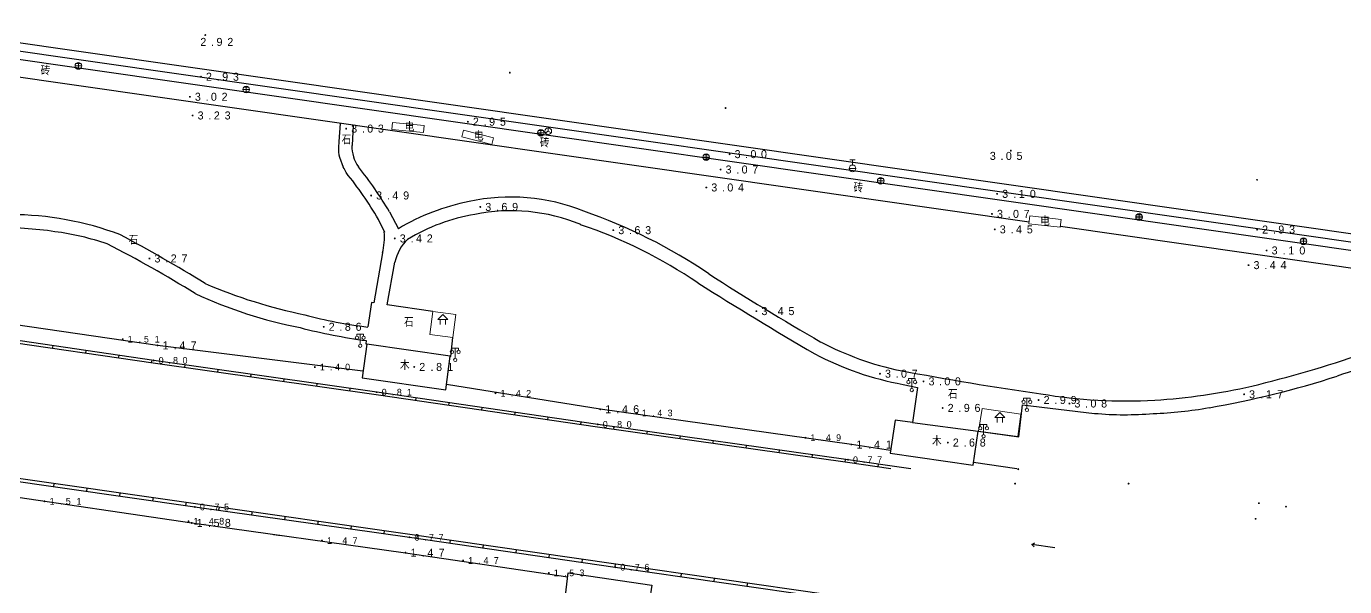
# Model space of a CAD drawing. Header units: metres. Extents: x 342272 to 345188, y 671156 to 672490.
# Drawn here: x 344809.2 to 345006.8, y 672052.1 to 672136.1 of the extents above; entities that cross this region are included whole.
import ezdxf
from ezdxf.enums import TextEntityAlignment as Align

# ---------------------------------------------------------------- set-up
doc = ezdxf.new("R2010")
doc.units = ezdxf.units.M
doc.header["$LTSCALE"] = 0.5
doc.header["$MEASUREMENT"] = 0
doc.layers.add('00-地形', color=251, linetype='Continuous')
doc.layers.add('00-现状标高', color=2, linetype='Continuous', lineweight=0, plot=False)
doc.layers.add('公共设施纪念物', color=8, linetype='Continuous', lineweight=0)
doc.layers.add('通讯及其他管线设施', color=252, linetype='Continuous', lineweight=0)
doc.styles.add('Style-MCS_Chinese1', font='MCS_Chinese1.shx', dxfattribs={"bigfont": 'MCS_Chinese1big.shx'})
doc.styles.add('正等线体2.0', font='MCS_Chinese1.shx', dxfattribs={"height": 2, "bigfont": 'MCS_Chinese1big.shx'})
doc.styles.add('正等线体2.4', font='MCS_Chinese1.shx', dxfattribs={"height": 2.4, "bigfont": 'MCS_Chinese1big.shx'})
doc.styles.add('细等线体2.5', font='MCS_Chinese1.shx', dxfattribs={"height": 2.5, "bigfont": 'MCS_Chinese1big.shx'})

# ---------------------------------------------------------------- blocks, each defined once
blk = doc.blocks.new('213400_3')
at = {"layer": '00-现状标高', "linetype": 'Continuous', "lineweight": 0}
h = blk.add_hatch(color=256, dxfattribs=at)
edge = h.paths.add_edge_path()
edge.add_arc((0, 0), 0.3, 0, 360)
blk = doc.blocks.new('213400_4')
at = {"layer": '00-现状标高', "linetype": 'Continuous', "lineweight": 0}
h = blk.add_hatch(color=256, dxfattribs=at)
edge = h.paths.add_edge_path()
edge.add_arc((0, 0), 0.3, 0, 360)
blk = doc.blocks.new('155210')
at = {"layer": '公共设施纪念物', "linetype": 'Continuous', "lineweight": 0}
for p, q in [((-1, 2.9), (-1, 3.5)), ((-1, 3.5), (1, 3.5)), ((0, 0.5), (0, 3.5)), ((1, 3.5), (1, 2.9))]:
    blk.add_line(p, q, dxfattribs=at)
for centre in [(-1, 2.4), (0, 0), (1, 2.4)]:
    blk.add_circle(centre, 0.5, dxfattribs=at)
blk = doc.blocks.new('156602_1')
at = {"layer": '公共设施纪念物', "linetype": 'Continuous', "lineweight": 0}
for p, q in [((0, 3), (-1.5, 1.5)), ((-1.5, 1.5), (1.5, 1.5)), ((-0.8, 1.5), (-0.8, 0)), ((1.5, 1.5), (0, 3)), ((0.8, 1.5), (0.8, 0))]:
    blk.add_line(p, q, dxfattribs=at)
blk = doc.blocks.new('174201_1')
at = {"layer": '通讯及其他管线设施', "linetype": 'Continuous', "lineweight": 0}
for p, q in [((-1, 0), (1, 0)), ((-0.7, 0.7), (0.7, 0.7)), ((0, -1), (0, 1)), ((-0.7, -0.7), (0.7, -0.7))]:
    blk.add_line(p, q, dxfattribs=at)
blk.add_circle((0, 0), 1, dxfattribs=at)
blk = doc.blocks.new('174601_1')
at = {"layer": '通讯及其他管线设施', "linetype": 'Continuous', "lineweight": 0}
for q in [(-0.87, -0.5), (0, 1), (0.87, -0.5)]:
    blk.add_line((0, 0), q, dxfattribs=at)
blk.add_circle((0, 0), 1, dxfattribs=at)
blk = doc.blocks.new('175200_1')
at = {"layer": '通讯及其他管线设施', "linetype": 'Continuous', "lineweight": 0}
for p, q in [((-1, 0), (1, 0)), ((-0.8, 2.6), (0.8, 2.6)), ((0, 1), (0, 2.6))]:
    blk.add_line(p, q, dxfattribs=at)
blk.add_circle((0, 0), 1, dxfattribs=at)

msp = doc.modelspace()

# ---------------------------------------------------------------- hatches: boundary and pattern name
at = {"layer": '00-现状标高', "lineweight": 0}
for points in [[(344993.86, 672113.18), (344993.6, 672113.22, 1.807315)], [(344958.05, 672069.77, 0.810838), (344957.75, 672069.77)], [(344957.75, 672069.77, 1.233292), (344958.05, 672069.77)]]:
    msp.add_hatch(color=256, dxfattribs=at).paths.add_polyline_path(points)
h = msp.add_hatch(color=256, dxfattribs=at)
edge = h.paths.add_edge_path()
edge.add_arc((344957.43, 672067.57), 0.15, 0, 360)
h = msp.add_hatch(color=256, dxfattribs=at)
edge = h.paths.add_edge_path()
edge.add_arc((344974.45, 672067.57), 0.15, 0, 360)
h = msp.add_hatch(color=256, dxfattribs=at)
edge = h.paths.add_edge_path()
edge.add_arc((344993.98, 672064.64), 0.15, 0, 360)
h = msp.add_hatch(color=256, dxfattribs=at)
edge = h.paths.add_edge_path()
edge.add_arc((344998.04, 672064.12), 0.15, 0, 360)
h = msp.add_hatch(color=256, dxfattribs=at)
edge = h.paths.add_edge_path()
edge.add_arc((344993.49, 672062.29), 0.15, 0, 360)

# ---------------------------------------------------------------- linework, layer by layer
at = {"layer": '00-地形', "lineweight": -3}
for p, q in [((345120.02, 672088.9), (344790.85, 672136.1)), ((345119.09, 672087.79), (344791.38, 672134.79)), ((345119.62, 672086.42), (344790.51, 672133.66)), ((344801.02, 672129.53), (344959.53, 672106.81)), ((344856.27, 672121.55), (344856.07, 672118.85)), ((344858.23, 672121.27), (344858.04, 672118.25)), ((344856.07, 672118.85), (344856.04, 672117.96)), ((344856.18, 672116.51), (344856.74, 672115.02)), ((344863.67, 672108.31), (344864.99, 672105.78)), ((344861.98, 672107.18), (344862.89, 672105.28)), ((344964.22, 672106.14), (345039.51, 672095.34)), ((344862.62, 672102.14), (344861.29, 672094.69)), ((344863.3, 672094.39), (344864.45, 672100.78)), ((344860.97, 672094.72), (344860.43, 672091.05)), ((344861.29, 672094.69), (344860.97, 672094.72)), ((344870.15, 672093.36), (344863.3, 672094.39)), ((344828.89, 672088.29), (344796.8, 672092.93)), ((344828.31, 672086.04), (344796.6, 672090.65)), ((344828.25, 672085.63), (344796.54, 672090.23)), ((344860.26, 672088.48), (344859.55, 672083.44)), ((344860.17, 672089), (344860.1, 672088.5)), ((344860.1, 672088.5), (344860.26, 672088.48)), ((344872.74, 672086.66), (344860.26, 672088.48)), ((344872.84, 672086.64), (344873.16, 672089.48)), ((344813.17, 672087.82), (344813.23, 672088.23)), ((344818.12, 672087.1), (344818.18, 672087.51)), ((344823.06, 672086.38), (344823.12, 672086.79)), ((344859.68, 672084.41), (344828.89, 672088.29)), ((344872.1, 672081.63), (344872.74, 672086.66)), ((344872.74, 672086.66), (344872.84, 672086.64)), ((344828.01, 672085.66), (344828.07, 672086.08)), ((344861.68, 672080.86), (344828.25, 672085.63)), ((344861.74, 672081.27), (344828.31, 672086.04)), ((344832.96, 672084.95), (344833.02, 672085.37)), ((344837.91, 672084.25), (344837.97, 672084.66)), ((344842.86, 672083.54), (344842.92, 672083.96)), ((344847.81, 672082.83), (344847.87, 672083.25)), ((344852.76, 672082.13), (344852.82, 672082.54)), ((344859.55, 672083.44), (344872.1, 672081.63)), ((344857.71, 672081.42), (344857.77, 672081.84)), ((344894.82, 672076.04), (344861.68, 672080.86)), ((344894.88, 672076.45), (344861.74, 672081.27)), ((344862.66, 672080.71), (344862.72, 672081.13)), ((344895.25, 672078.71), (344872.2, 672082.45)), ((344940.64, 672082.44), (344942.83, 672081.96)), ((344942.83, 672081.96), (344942.07, 672076.73)), ((344867.61, 672079.99), (344867.67, 672080.41)), ((344872.56, 672079.27), (344872.62, 672079.69)), ((344877.5, 672078.56), (344877.56, 672078.97)), ((344932.9, 672073.43), (344895.25, 672078.71)), ((344957.99, 672074.56), (344958.56, 672079.36)), ((344958.56, 672079.36), (344969.34, 672078.1)), ((344882.45, 672077.84), (344882.51, 672078.25)), ((344887.4, 672077.12), (344887.46, 672077.53)), ((344892.35, 672076.4), (344892.41, 672076.81)), ((344939.47, 672077.07), (344938.72, 672072.13)), ((344942.07, 672076.73), (344939.47, 672077.07)), ((344942.07, 672076.73), (344951.88, 672075.42)), ((344932.33, 672070.73), (344894.82, 672076.04)), ((344932.39, 672071.15), (344894.88, 672076.45)), ((344897.3, 672075.69), (344897.36, 672076.1)), ((344902.25, 672074.99), (344902.31, 672075.4)), ((344907.2, 672074.29), (344907.26, 672074.7)), ((344951.16, 672070.32), (344951.88, 672075.42)), ((344951.88, 672075.42), (344957.99, 672074.56)), ((344912.15, 672073.59), (344912.21, 672074)), ((344917.1, 672072.89), (344917.16, 672073.3)), ((344938.78, 672072.56), (344932.9, 672073.43)), ((344922.05, 672072.19), (344922.11, 672072.6)), ((344927, 672071.49), (344927.06, 672071.9)), ((344931.95, 672070.79), (344932.01, 672071.2)), ((344938.82, 672069.81), (344932.33, 672070.73)), ((344941.83, 672069.8), (344932.39, 672071.15)), ((344938.72, 672072.13), (344951.16, 672070.32)), ((344957.69, 672069.77), (344951.22, 672070.73)), ((344803.46, 672069.03), (344834.56, 672064.57)), ((344936.9, 672070.08), (344936.96, 672070.5)), ((344803.39, 672068.53), (344834.49, 672064.07)), ((344813.36, 672067.61), (344813.29, 672067.11)), ((344818.31, 672066.9), (344818.24, 672066.4)), ((344803.18, 672066.26), (344834.01, 672061.68)), ((344823.26, 672066.19), (344823.19, 672065.69)), ((344828.21, 672065.48), (344828.14, 672064.98)), ((344833.16, 672064.77), (344833.09, 672064.27)), ((344834.49, 672064.07), (344866.65, 672059.53)), ((344834.56, 672064.57), (344866.72, 672060.02)), ((344838.11, 672064.06), (344838.04, 672063.57)), ((344843.06, 672063.37), (344842.99, 672062.87)), ((344834.01, 672061.68), (344866.06, 672057.22)), ((344848.01, 672062.67), (344847.94, 672062.17)), ((344852.96, 672061.97), (344852.89, 672061.47)), ((344857.91, 672061.27), (344857.84, 672060.77)), ((344846.26, 672059.97), (344847.41, 672059.82)), ((344862.86, 672060.57), (344862.79, 672060.07)), ((344866.65, 672059.53), (344897.51, 672055.04)), ((344866.72, 672060.02), (344897.58, 672055.53)), ((344867.81, 672059.86), (344867.74, 672059.37)), ((344872.76, 672059.14), (344872.69, 672058.65)), ((344866.06, 672057.22), (344890.39, 672053.62)), ((344877.71, 672058.42), (344877.64, 672057.93)), ((344882.66, 672057.7), (344882.58, 672057.21)), ((344887.6, 672056.98), (344887.53, 672056.49)), ((344959.94, 672058.45), (344960.38, 672058.68)), ((344963.4, 672057.96), (344959.94, 672058.45)), ((344959.94, 672058.45), (344960.3, 672058.11)), ((344892.55, 672056.26), (344892.48, 672055.77)), ((344897.5, 672055.54), (344897.43, 672055.05)), ((344897.51, 672055.04), (344929.38, 672050.46)), ((344897.58, 672055.53), (344929.45, 672050.96)), ((344889.82, 672049.13), (344890.46, 672054.2)), ((344890.46, 672054.2), (344902.96, 672052.35)), ((344902.45, 672054.83), (344902.38, 672054.34)), ((344907.4, 672054.12), (344907.33, 672053.63)), ((344912.35, 672053.41), (344912.28, 672052.92)), ((344902.96, 672052.35), (344902.19, 672047.23)), ((344917.3, 672052.7), (344917.23, 672052.21))]:
    msp.add_line(p, q, dxfattribs=at)
for centre, radius, start, end in [((344863.17, 672118.05), 5.14, 177.8425, 215.6161), ((344859.88, 672117.59), 3.86, 174.4929, 196.3549), ((344623.14, 671999.89), 260.43, 26.0306, 26.2371), ((344815.09, 672079.97), 54.22, 30.1182, 39.1202), ((344807.64, 672074.54), 65.42, 31.0852, 38.2763), ((344881.84, 672081.16), 29.36, 68.1412, 102.297), ((344881.76, 672077.9), 32.53, 100.9227, 121.0183), ((344881.88, 672081.26), 27.21, 67.4448, 101.5225), ((344866.75, 672033.03), 79.74, 55.8491, 70.9553), ((344806.71, 672060.85), 47.04, 69.4029, 89.8422), ((344881.18, 672079.74), 28.57, 99.5409, 121.2053), ((344868.92, 672037.19), 73.03, 55.868, 71.3218), ((344804.64, 672044.2), 61.77, 81.735, 90.3057), ((344808.46, 672066.15), 39.5, 70.9337, 82.6482), ((344727.8, 671923.77), 204.73, 58.0874, 62.2079), ((344852.51, 672104.57), 10.4, 346.4587, 3.9243), ((344742.39, 671948.35), 174.08, 58.0465, 63.0213), ((344871.01, 672099.32), 6.71, 133.6222, 167.463), ((345125.24, 672431.36), 395.13, 237.2553, 240.1108), ((344866.87, 672169.89), 78.64, 246.907, 258.3271), ((345229.92, 672605.44), 600.22, 237.78043, 239.73317), ((344864, 672160.15), 70.55, 245.3007, 258.7858), ((344867.87, 672154.82), 64.21, 254.7243, 263.3387), ((344871.46, 672172.74), 84.49, 255.4829, 262.3211), ((344949.15, 672128.07), 44.45, 242.0897, 258.3819), ((344948.93, 672127.63), 45.95, 242.0546, 259.6043), ((344950.27, 672259.51), 182.37, 283.5187, 288.9824), ((345027.99, 672549.14), 472.83, 259.2991, 261.8929), ((345074.79, 671879.49), 215.56, 106.8717, 108.6877), ((344962.26, 672218.94), 142.07, 279.8256, 287.8121), ((344973.95, 672154.97), 75.01, 260.3008, 273.3782), ((344973.59, 672164.42), 84.46, 273.243, 283.2161), ((344976.07, 672137.89), 59.85, 271.9796, 280.0456), ((344973.91, 672129.38), 51.48, 264.905, 274.7053)]:
    msp.add_arc(centre, radius, start, end, dxfattribs=at)
at = {"layer": '公共设施纪念物', "lineweight": 0, "flags": 128}
for points in [[(344870.15, 672093.36), (344869.73, 672089.9), (344873.16, 672089.48), (344873.58, 672092.94), (344870.15, 672093.36)], [(344951.97, 672075.42), (344952.48, 672078.82), (344958.3, 672078), (344957.83, 672074.61), (344951.97, 672075.42)]]:
    msp.add_lwpolyline(points, dxfattribs=at)
at = {"layer": '通讯及其他管线设施', "lineweight": 0, "flags": 128}
for points in [[(344868.76, 672120.21), (344868.86, 672121.26), (344864.12, 672121.69), (344864.02, 672120.64), (344868.76, 672120.21)], [(344874.74, 672120.55), (344874.49, 672119.54), (344879.01, 672118.4), (344879.26, 672119.41), (344874.74, 672120.55)], [(344959.63, 672107.69), (344959.5, 672106.53), (344964.2, 672106.01), (344964.33, 672107.17), (344959.63, 672107.69)]]:
    msp.add_lwpolyline(points, dxfattribs=at)

# ---------------------------------------------------------------- block references
at = {"layer": '00-现状标高', "linetype": 'Continuous', "lineweight": 0, "xscale": 0.5, "yscale": 0.5, "zscale": 0.5}
for p in [(344836.05, 672134.8), (344835.4, 672128.55), (344881.69, 672129.16), (344833.74, 672125.54), (344914.04, 672123.86), (344834.15, 672122.74), (344857.17, 672120.77), (344875.41, 672121.8), (344914.64, 672116.94), (344956.8, 672117.47), (344913.29, 672114.64), (344860.91, 672110.75), (344911.15, 672111.95), (344954.74, 672111), (344877.27, 672109.04), (344953.97, 672107.99), (344864.45, 672104.32), (344897.21, 672105.55), (344954.39, 672105.67), (344993.71, 672105.64), (344995.14, 672102.51), (344827.68, 672101.31), (344992.43, 672100.31), (344918.66, 672093.42), (344853.8, 672091.07), (344823.67, 672089.21), (344828.89, 672088.29), (344828.31, 672086.04), (344852.47, 672085.03), (344867.37, 672085.06), (344937.18, 672084.04), (344943.71, 672082.89), (344861.74, 672081.27), (344879.55, 672081.11), (344991.76, 672080.96), (344895.25, 672078.71), (344946.58, 672078.91), (344960.96, 672080.1), (344965.58, 672079.57), (344894.88, 672076.45), (344900.75, 672078.16), (344926.01, 672074.45), (344932.9, 672073.43), (344947.36, 672073.72), (344932.39, 672071.15)]:
    msp.add_blockref('213400_4', p, dxfattribs=at)
at = {"layer": '00-现状标高', "lineweight": 0, "xscale": 0.5, "yscale": 0.5, "zscale": 0.5}
for p in [(344811.96, 672064.92), (344834.49, 672064.07), (344833.54, 672061.93), (344834.01, 672061.68), (344853.54, 672059.04), (344866.65, 672059.53), (344866.06, 672057.22), (344874.7, 672056.05), (344897.51, 672055.04), (344887.54, 672054.19)]:
    msp.add_blockref('213400_3', p, dxfattribs=at)
at = {"layer": '公共设施纪念物', "lineweight": 0, "xscale": 0.5, "yscale": 0.5, "zscale": 0.5}
for name, p in [('156602_1', (344871.66, 672091.42)), ('155210', (344859.28, 672088.24)), ('155210', (344873.52, 672086.12)), ('155210', (344941.95, 672081.58)), ('155210', (344959.21, 672078.62)), ('156602_1', (344955.13, 672076.71)), ('155210', (344952.72, 672074.67))]:
    msp.add_blockref(name, p, dxfattribs=at)
at = {"layer": '通讯及其他管线设施', "lineweight": 0, "xscale": 0.5, "yscale": 0.5, "zscale": 0.5}
for name, p in [('174201_1', (344817.02, 672130.17)), ('174201_1', (344842.18, 672126.65)), ('174201_1', (344886.34, 672120.14)), ('174601_1', (344887.46, 672120.38)), ('174201_1', (344911.13, 672116.51)), ('175200_1', (344933.06, 672114.82)), ('174201_1', (344937.29, 672112.95)), ('174201_1', (344976.01, 672107.52)), ('174201_1', (344976.02, 672107.53)), ('174201_1', (345000.67, 672103.89))]:
    msp.add_blockref(name, p, dxfattribs=at)

# ---------------------------------------------------------------- texts
at = {"layer": '00-地形', "lineweight": -3}
for s, style, p in [('砖', '细等线体2.5', (344811.37, 672128.78)), ('石', 'Style-MCS_Chinese1', (344856.48, 672118.43)), ('砖', '细等线体2.5', (344886.2, 672117.96)), ('砖', '细等线体2.5', (344933.23, 672111.24)), ('石', 'Style-MCS_Chinese1', (344824.57, 672103.38)), ('石', 'Style-MCS_Chinese1', (344865.84, 672091.08)), ('木', '细等线体2.5', (344865.24, 672084.63)), ('石', 'Style-MCS_Chinese1', (344947.38, 672080.28)), ('木', '细等线体2.5', (344944.99, 672073.27))]:
    msp.add_text(s, height=1.25, dxfattribs=dict(at, style=style)).set_placement(p)
at = {"layer": '00-地形', "lineweight": -3, "style": '细等线体2.5'}
for p in [(344866.67, 672120.98), (344877.05, 672119.6), (344961.92, 672106.86)]:
    msp.add_text('电', height=1.25, dxfattribs=at).set_placement(p, align=Align.MIDDLE_CENTER)
at = {"layer": '00-现状标高', "lineweight": 0, "attachment_point": 4, "line_spacing_factor": 0.722892}
for s, insert, char_height, style in [('\\T1.816;2.92', (344835.3, 672133.76), 1.2, '正等线体2.4'), ('\\T1.816;2.93', (344836.15, 672128.54), 1.2, '正等线体2.4'), ('\\T1.794;3.02', (344834.49, 672125.54), 1.2, '正等线体2.4'), ('\\T1.816;3.23', (344834.9, 672122.74), 1.2, '正等线体2.4'), ('\\T1.816;2.95', (344876.16, 672121.8), 1.2, '正等线体2.4'), ('\\T1.794;3.03', (344857.92, 672120.77), 1.2, '正等线体2.4'), ('\\T1.773;3.00', (344915.39, 672116.94), 1.2, '正等线体2.4'), ('\\T1.794;3.05', (344953.65, 672116.68), 1.2, '正等线体2.4'), ('\\T1.794;3.07', (344914.04, 672114.64), 1.2, '正等线体2.4'), ('\\T1.794;3.04', (344911.9, 672111.95), 1.2, '正等线体2.4'), ('\\T1.816;3.49', (344861.66, 672110.75), 1.2, '正等线体2.4'), ('\\T1.864;3.10', (344955.49, 672110.99), 1.2, '正等线体2.4'), ('\\T1.805;3.69', (344878.02, 672109.03), 1.2, '正等线体2.4'), ('\\T1.794;3.07', (344954.72, 672107.99), 1.2, '正等线体2.4'), ('\\T1.816;3.45', (344955.14, 672105.67), 1.2, '正等线体2.4'), ('\\T1.816;2.93', (344994.46, 672105.64), 1.2, '正等线体2.4'), ('\\T1.816;3.42', (344865.2, 672104.31), 1.2, '正等线体2.4'), ('\\T1.805;3.63', (344897.96, 672105.55), 1.2, '正等线体2.4'), ('\\T1.864;3.10', (344995.89, 672102.51), 1.2, '正等线体2.4'), ('\\T1.816;3.27', (344828.43, 672101.31), 1.2, '正等线体2.4'), ('\\T1.816;3.44', (344993.18, 672100.31), 1.2, '正等线体2.4'), ('\\T1.816;3.45', (344919.41, 672093.42), 1.2, '正等线体2.4'), ('\\T1.805;2.86', (344854.55, 672091.07), 1.2, '正等线体2.4'), ('\\T2.176;1.51', (344824.42, 672089.21), 1, '正等线体2.0'), ('\\T1.891;1.47', (344829.64, 672088.29), 1.2, '正等线体2.4'), ('\\T1.927;0.80', (344829.06, 672086.04), 1, '正等线体2.0'), ('\\T2.037;1.40', (344853.22, 672085.03), 1, '正等线体2.0'), ('\\T1.891;2.81', (344868.12, 672085.05), 1.2, '正等线体2.4'), ('\\T1.794;3.07', (344937.93, 672084.04), 1.2, '正等线体2.4'), ('\\T1.773;3.00', (344944.46, 672082.89), 1.2, '正等线体2.4'), ('\\T2.037;0.81', (344862.49, 672081.27), 1, '正等线体2.0'), ('\\T2.069;1.42', (344880.3, 672081.11), 1, '正等线体2.0'), ('\\T1.816;2.99', (344961.71, 672080.1), 1.2, '正等线体2.4'), ('\\T1.891;3.17', (344992.51, 672080.95), 1.2, '正等线体2.4'), ('\\T1.877;1.46', (344896, 672078.71), 1.2, '正等线体2.4'), ('\\T2.069;1.43', (344901.5, 672078.16), 1, '正等线体2.0'), ('\\T1.805;2.96', (344947.33, 672078.91), 1.2, '正等线体2.4'), ('\\T1.794;3.08', (344966.33, 672079.57), 1.2, '正等线体2.4'), ('\\T1.927;0.80', (344895.63, 672076.45), 1, '正等线体2.0'), ('\\T2.069;1.49', (344926.76, 672074.45), 1, '正等线体2.0'), ('\\T1.980;1.41', (344933.65, 672073.43), 1.2, '正等线体2.4'), ('\\T1.805;2.68', (344948.11, 672073.72), 1.2, '正等线体2.4'), ('\\T1.952;0.77', (344933.14, 672071.15), 1, '正等线体2.0'), ('\\T2.176;1.51', (344812.71, 672064.92), 1, '正等线体2.0'), ('\\T1.952;0.75', (344835.24, 672064.07), 1, '正等线体2.0'), ('\\T2.069;1.48', (344834.29, 672061.93), 1, '正等线体2.0'), ('\\T1.891;1.58', (344834.76, 672061.68), 1.2, '正等线体2.4'), ('\\T2.069;1.47', (344854.29, 672059.04), 1, '正等线体2.0'), ('\\T1.952;0.77', (344867.4, 672059.52), 1, '正等线体2.0'), ('\\T1.891;1.47', (344866.81, 672057.22), 1.2, '正等线体2.4'), ('\\T2.069;1.47', (344875.45, 672056.05), 1, '正等线体2.0'), ('\\T1.940;0.76', (344898.26, 672055.04), 1, '正等线体2.0'), ('\\T2.069;1.53', (344888.29, 672054.19), 1, '正等线体2.0')]:
    msp.add_mtext(s, dxfattribs=dict(at, insert=insert, char_height=char_height, style=style))

doc.saveas('drawing.dxf')
